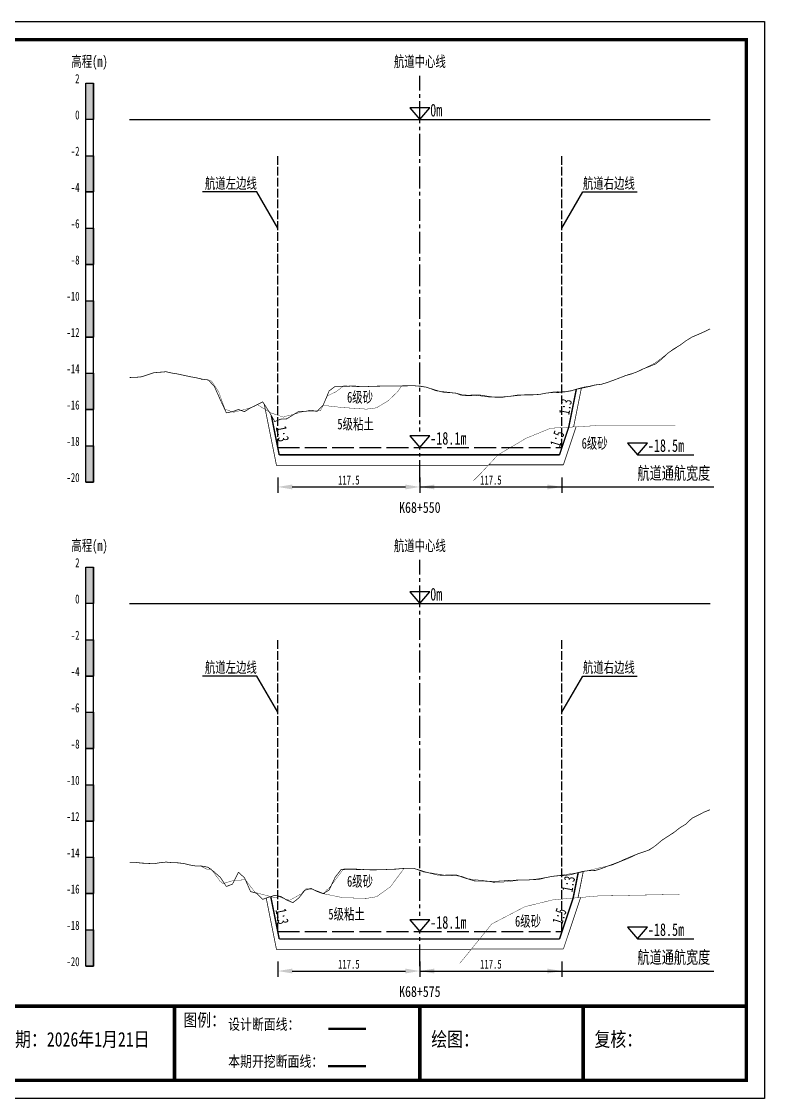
# Model space of a CAD drawing. Header units: millimetres. Extents: x 0 to 1680, y -8762 to 0.
# Drawn here: x 215.2 to 420, y -5197.5 to -4900.5 of the extents above; entities that cross this region are included whole.
import ezdxf
from ezdxf.enums import TextEntityAlignment as Align

# ---------------------------------------------------------------- set-up
doc = ezdxf.new("R2010")
doc.units = ezdxf.units.MM
for name, pattern in [('ACAD_ISO02W100', [15, 12, -3]), ('ACAD_ISO05W100', [33, 24, -3, 0, -3, 0, -3]), ('CENTER2', [1.125, 0.75, -0.125, 0.125, -0.125])]:
    doc.linetypes.add(name, pattern=pattern)
for name, color, linetype in [('0-桩号', 1, 'Continuous'), ('0-航道左右边线标注', 8, 'Continuous'), ('1-疏浚底高', 7, 'Continuous'), ('1-通航宽度', 7, 'Continuous'), ('1-通航底高', 7, 'Continuous'), ('202601', 5, 'Continuous'), ('DMX', 20, 'Continuous'), ('L1', 7, 'Continuous'), ('图幅外框线', 145, 'Continuous'), ('地质分层', 6, 'Continuous'), ('坡比', 1, 'Continuous'), ('尺寸标注', 1, 'Continuous'), ('开挖线', 4, 'Continuous'), ('标尺', 7, 'Continuous'), ('超挖线', 3, 'Continuous'), ('辅助框', 7, 'Continuous'), ('通航底面线', 7, 'ACAD_ISO02W100')]:
    doc.layers.add(name, color=color, linetype=linetype)
doc.styles.get("Standard").update_dxf_attribs({"font": 'arial.ttf'})
doc.styles.add('仿宋', font='仿宋_GB2312.ttf', dxfattribs={"width": 0.8})
doc.styles.add('仿宋GB2312', font='仿宋_GB2312.ttf', dxfattribs={"width": 0.7, "height": 2.5})
doc.styles.add('仿宋体', font='仿宋_GB2312.ttf', dxfattribs={"width": 0.8})
doc.dimstyles.new('2000', dxfattribs={"dimtxt": 3, "dimasz": 2.5, "dimexe": 1.25, "dimexo": 0.625, "dimtad": 1, "dimlfac": 2, "dimdsep": 46, "dimtxsty": 'Standard', "dimcen": 2.5, "dimadec": 0, "dimazin": 0, "dimtfac": 1, "dimtmove": 0, "dimatfit": 3, "dimfxl": 0, "dimarcsym": 0})

# ---------------------------------------------------------------- blocks, each defined once
blk = doc.blocks.new('标尺')
at = {"layer": '标尺', "linetype": 'Continuous'}
for points in [[(-2.116669999959413, 100), (0, 100), (0, 90), (-2.116669999959413, 90)], [(-2.116669999959413, 80), (0, 80), (0, 70), (-2.116669999959413, 70)], [(-2.116669999959413, 60), (0, 60), (0, 50), (-2.116669999959413, 50)], [(-2.116669999959413, 40), (0, 40), (0, 30), (-2.116669999959413, 30)], [(-2.116669999959413, 20), (0, 20), (0, 10), (-2.116669999959413, 10)], [(-2.116669999959413, 0), (0, 0), (0, -10), (-2.116669999959413, -10)]]:
    blk.add_hatch(color=256, dxfattribs=at).paths.add_polyline_path(points)
for p, q in [((-2.116669999959413, -10), (-2.116669999959413, 100)), ((0, -10), (0, 100)), ((-2.116669999959413, 80), (0, 80)), ((-2.116669999959413, 70), (0, 70)), ((-2.116669999959413, 60), (0, 60)), ((-2.116669999959413, 50), (0, 50)), ((-2.116669999959413, 40), (0, 40)), ((-2.116669999959413, 30), (0, 30)), ((-2.116669999959413, 20), (0, 20)), ((-2.116669999959413, 10), (0, 10)), ((-2.116669999959413, 0), (0, 0)), ((-2.116669999959413, -10), (0, -10))]:
    blk.add_line(p, q, dxfattribs=at)
at = {"layer": '标尺'}
for points in [[(-2.116669999959413, 100), (0, 100), (0, 90), (-2.116669999959413, 90)], [(-2.116669999959413, 100), (0, 100), (0, 90), (-2.116669999959413, 90)], [(-2.116669999959413, 80), (0, 80), (0, 70), (-2.116669999959413, 70)], [(-2.116669999959413, 80), (0, 80), (0, 70), (-2.116669999959413, 70)], [(-2.116669999959413, 60), (0, 60), (0, 50), (-2.116669999959413, 50)], [(-2.116669999959413, 60), (0, 60), (0, 50), (-2.116669999959413, 50)], [(-2.116669999959413, 40), (0, 40), (0, 30), (-2.116669999959413, 30)], [(-2.116669999959413, 40), (0, 40), (0, 30), (-2.116669999959413, 30)], [(-2.116669999959413, 20), (0, 20), (0, 10), (-2.116669999959413, 10)], [(-2.116669999959413, 20), (0, 20), (0, 10), (-2.116669999959413, 10)], [(-2.116669999959413, 0), (0, 0), (0, -10), (-2.116669999959413, -10)], [(-2.116669999959413, 0), (0, 0), (0, -10), (-2.116669999959413, -10)]]:
    blk.add_lwpolyline(points, close=True, dxfattribs=at)
at = {"layer": '标尺', "style": '仿宋GB2312', "width": 0.7}
blk.add_text('高程(m)', height=3, dxfattribs=at).set_placement((-1.058334999950603, 106.0000000009313), align=Align.MIDDLE_CENTER)
for s, p in [('2', (-3.816669999971054, 100)), ('0', (-3.816669999971054, 90)), ('-2', (-3.816669999971054, 80)), ('-4', (-3.816669999971054, 70)), ('-6', (-3.816669999971054, 60)), ('-8', (-3.816669999971054, 50)), ('-10', (-3.816669999971054, 40)), ('-12', (-3.816669999971054, 30)), ('-14', (-3.816669999971054, 20)), ('-16', (-3.816669999971054, 10)), ('-18', (-3.816669999971054, 0)), ('-20', (-3.816669999971054, -10))]:
    blk.add_text(s, height=2.5, dxfattribs=at).set_placement(p, align=Align.RIGHT)
blk = doc.blocks.new('*D207')
at = {"layer": 'Defpoints', "color": 0, "ltscale": 0.5}
for p in [(285.833333333811, -5018), (325, -5018), (325, -5028.85343910147)]:
    blk.add_point(p, dxfattribs=at)
at = {"layer": '尺寸标注', "color": 0, "lineweight": -2, "ltscale": 0.5}
for p, q in [((285.833333333811, -5026.25), (285.833333333811, -5030.45343910147)), ((325, -5026.25), (325, -5030.45343910147)), ((289.833333333811, -5028.85343910147), (321, -5028.85343910147))]:
    blk.add_line(p, q, dxfattribs=at)
at = {"layer": '尺寸标注', "color": 0, "ltscale": 0.5}
for points in [[(289.833333333811, -5028.186772434803), (289.833333333811, -5029.520105768137), (285.833333333811, -5028.85343910147)], [(321, -5028.186772434803), (321, -5029.520105768137), (325, -5028.85343910147)]]:
    blk.add_solid(points, dxfattribs=at)
at = {"layer": '尺寸标注', "color": 0, "ltscale": 0.5, "insert": (305.4166666669055, -5026.97843910147), "char_height": 2.5, "attachment_point": 5, "style": '仿宋GB2312'}
blk.add_mtext('117.5', dxfattribs=at)
blk = doc.blocks.new('*D208')
at = {"layer": 'Defpoints', "color": 0, "ltscale": 0.5}
for p in [(285.833333333811, -5151.5), (325, -5151.5), (325, -5162.35340888012)]:
    blk.add_point(p, dxfattribs=at)
at = {"layer": '尺寸标注', "color": 0, "lineweight": -2, "ltscale": 0.5}
for p, q in [((285.833333333811, -5159.75), (285.833333333811, -5163.95340888012)), ((325, -5159.75), (325, -5163.95340888012)), ((289.833333333811, -5162.35340888012), (321, -5162.35340888012))]:
    blk.add_line(p, q, dxfattribs=at)
at = {"layer": '尺寸标注', "color": 0, "ltscale": 0.5}
for points in [[(289.833333333811, -5161.686742213453), (289.833333333811, -5163.020075546787), (285.833333333811, -5162.35340888012)], [(321, -5161.686742213453), (321, -5163.020075546787), (325, -5162.35340888012)]]:
    blk.add_solid(points, dxfattribs=at)
at = {"layer": '尺寸标注', "color": 0, "ltscale": 0.5, "insert": (305.4166666669055, -5160.47840888012), "char_height": 2.5, "attachment_point": 5, "style": '仿宋GB2312'}
blk.add_mtext('117.5', dxfattribs=at)
blk = doc.blocks.new('*D148')
at = {"layer": 'Defpoints', "color": 0, "ltscale": 0.5}
for p in [(325, -5018), (364.166666667879, -5018), (364.166666667879, -5028.853385334158)]:
    blk.add_point(p, dxfattribs=at)
at = {"layer": '尺寸标注', "color": 0, "lineweight": -2, "ltscale": 0.5}
for p, q in [((325, -5026.25), (325, -5030.453385334158)), ((364.166666667879, -5026.25), (364.166666667879, -5030.453385334158)), ((329, -5028.853385334158), (360.166666667879, -5028.853385334158))]:
    blk.add_line(p, q, dxfattribs=at)
at = {"layer": '尺寸标注', "color": 0, "ltscale": 0.5}
for points in [[(329, -5028.186718667491), (329, -5029.520052000825), (325, -5028.853385334158)], [(360.166666667879, -5028.186718667491), (360.166666667879, -5029.520052000825), (364.166666667879, -5028.853385334158)]]:
    blk.add_solid(points, dxfattribs=at)
at = {"layer": '尺寸标注', "color": 0, "ltscale": 0.5, "insert": (344.5833333339395, -5026.978385334158), "char_height": 2.5, "attachment_point": 5, "style": '仿宋GB2312'}
blk.add_mtext('117.5', dxfattribs=at)
blk = doc.blocks.new('*D149')
at = {"layer": 'Defpoints', "color": 0, "ltscale": 0.5}
for p in [(325, -5151.5), (364.166666666189, -5151.5), (364.166666666189, -5162.353355101945)]:
    blk.add_point(p, dxfattribs=at)
at = {"layer": '尺寸标注', "color": 0, "lineweight": -2, "ltscale": 0.5}
for p, q in [((325, -5159.75), (325, -5163.953355101945)), ((364.166666666189, -5159.75), (364.166666666189, -5163.953355101945)), ((329, -5162.353355101945), (360.166666666189, -5162.353355101945))]:
    blk.add_line(p, q, dxfattribs=at)
at = {"layer": '尺寸标注', "color": 0, "ltscale": 0.5}
for points in [[(329, -5161.686688435278), (329, -5163.020021768612), (325, -5162.353355101945)], [(360.166666666189, -5161.686688435278), (360.166666666189, -5163.020021768612), (364.166666666189, -5162.353355101945)]]:
    blk.add_solid(points, dxfattribs=at)
at = {"layer": '尺寸标注', "color": 0, "ltscale": 0.5, "insert": (344.5833333330945, -5160.478355101945), "char_height": 2.5, "attachment_point": 5, "style": '仿宋GB2312'}
blk.add_mtext('117.5', dxfattribs=at)
blk = doc.blocks.new('通航底高')
at = {"layer": '1-通航底高'}
for p, q in [((-2.762494692986365, 3.232132659759372), (5.923793651163578e-06, 6.932765245437622e-06)), ((2.762506540631875, 3.232132659759372), (-2.762494692986365, 3.232132659759372)), ((5.923793651163578e-06, 6.932765245437622e-06), (2.762506540631875, 3.232132659759372))]:
    blk.add_line(p, q, dxfattribs=at)
at = {"layer": '1-通航底高', "style": '仿宋', "width": 0.7}
blk.add_attdef('通航底高', (2.856129719933961, 0.8203305718488991), '', height=3.5, dxfattribs=at)
blk = doc.blocks.new('疏浚底高')
at = {"layer": '1-疏浚底高'}
for p, q in [((-2.762500616780017, 3.232125726994127), (0, 0)), ((2.762500616838224, 3.232125726994127), (-2.762500616780017, 3.232125726994127)), ((0, 0), (2.762500616838224, 3.232125726994127)), ((-5.923793651163578e-06, -6.932765245437622e-06), (15.51466270413067, -6.932765245437622e-06))]:
    blk.add_line(p, q, dxfattribs=at)
at = {"layer": '1-疏浚底高', "style": '仿宋', "width": 0.7}
blk.add_attdef('疏浚底高', (2.856123796140309, 0.8203236390836537), '', height=3.5, dxfattribs=at)

msp = doc.modelspace()

# ---------------------------------------------------------------- linework, layer by layer
at = {"layer": '0-航道左右边线标注', "linetype": 'ACAD_ISO02W100', "ltscale": 0.2}
for points in [[(285.833333333811, -5018), (285.833333333811, -4937.5)], [(364.1666666678789, -5018), (364.1666666678789, -4937.5)], [(285.833333333811, -5151.5), (285.833333333811, -5071)], [(364.166666666189, -5151.5), (364.166666666189, -5071)]]:
    msp.add_lwpolyline(points, dxfattribs=at)
at = {"layer": '0-航道左右边线标注'}
for points in [[(285.833333333811, -4957.5), (280.0598306419438, -4947.499999999984), (265.0598306419438, -4947.49999999994)], [(364.166666667879, -4957.5), (369.9401693598044, -4947.500000000016), (384.9401693598044, -4947.50000000006)], [(285.833333333811, -5091), (280.0598306419438, -5080.999999999984), (265.0598306419438, -5080.99999999994)], [(364.166666666189, -5091), (369.9401693581144, -5081.000000000016), (384.9401693581144, -5081.00000000006)]]:
    msp.add_lwpolyline(points, dxfattribs=at)
at = {"layer": '1-通航宽度'}
for points in [[(325, -5028.85), (406, -5028.85)], [(325, -5162.35), (406, -5162.35)]]:
    msp.add_lwpolyline(points, dxfattribs=at)
at = {"layer": '202601', "color": 1, "linetype": 'Continuous', "const_width": 0.1}
for points in [[(264.5170000001984, -4998.899999999999), (264.7898888890874, -4999.25000190735), (265.9298888890875, -4999.25000190735), (267.5898888890874, -4999.650001525878), (269.5532222224205, -5002.649998664856), (271.2698888890874, -5007.399997711183), (273.6365555557545, -5008.24999809265), (275.7032222224204, -5007.749996185303), (278.0898888890874, -5007.100000381471), (279.3965555557544, -5006.649999618531), (280.1098888890874, -5006.100001335144), (283.3398888890874, -5008.050003051757), (283.5532222224205, -5008.299999237061), (287.3598888890874, -5009.600000381471), (287.5765555557545, -5009.549999237061), (288.2198888890874, -5009.300003051758), (290.0332222224204, -5008.900003433228), (292.7165555557544, -5008.100004196167), (293.4265555557544, -5008.050003051757), (293.7265555557544, -5008.00000190735), (296.4565555557544, -5007.899999618529), (297.6165555557544, -5007.849998474121), (299.5132222224204, -5003.749999999999), (301.9865555557544, -5002.55000114441), (304.0032222224204, -5000.949997901917), (307.7032222224204, -5001.19999885559), (308.8998888890874, -5001.19999885559), (310.8432222224204, -5001.100001335144), (314.4332222224205, -5001.100001335144), (314.6232222224205, -5001.050000190735), (315.0498888890874, -5001.050000190735), (319.1598888890874, -5000.949997901917), (321.0565555557544, -5001.050000190735), (323.2832222224205, -5000.900001525879), (325.0798888890874, -5000.999999046327), (326.8332222224204, -5001.300001144409), (329.1232222224205, -5002.249999046327), (329.9265555557544, -5002.449998855591), (330.9865555557544, -5002.5), (333.5765555557545, -5002.800002098084), (335.0332222224205, -5003.049998283387), (336.5998888890874, -5003.699998855591), (338.4632222224204, -5003.749999999999), (338.9132222224205, -5003.749999999999), (339.7265555557544, -5003.749999999999), (341.0998888890874, -5003.649997711183), (342.2632222224204, -5003.850002288817), (344.3065555557544, -5004.099998474121), (346.2665555557545, -5004.149999618529), (347.9098888890874, -5004.149999618529), (351.5132222224204, -5003.550000190734), (352.1232222224205, -5003.449997901917), (352.4265555557544, -5003.449997901917), (354.7198888890874, -5003.550000190734), (357.3132222224204, -5003.449997901917), (358.8065555557544, -5003.200001716613), (360.7865555557544, -5002.800002098084), (362.1332222224204, -5002.600002288817), (364.0498888890875, -5002.55000114441), (365.4498888890874, -5002.5), (367.9932222224205, -5001.99999809265), (368.9698888890874, -5001.799998283386), (372.2232222224204, -5001.100001335144), (373.2632222224204, -5000.799999237061), (374.4165555557544, -5000.650000572205), (376.0765555557545, -5000.199999809264), (377.8632222224205, -4999.650001525878), (379.1265555557544, -4999.149999618529), (379.9665555557544, -4998.850002288817), (382.5698888890875, -4997.800002098084), (384.3698888890875, -4997.350001335144), (386.0032222224204, -4996.649999618529), (388.6565555557544, -4995.250000953673), (389.7298888890874, -4994.749999046327), (392.7598888890874, -4992.44999885559), (393.3432222224204, -4991.99999809265), (395.8132222224204, -4990.399999618529), (395.8365555557544, -4990.399999618529)], [(264.6170000001985, -5133.249999999069), (264.7532222224204, -5133.44999885466), (264.9498888890874, -5133.600002287886), (266.2498888890875, -5134.249998091719), (267.4365555557545, -5134.200001715682), (269.9065555557544, -5137.550002097151), (270.7698888890874, -5138.249999045394), (273.6832222224205, -5137.350002287886), (276.9065555557544, -5137.19999885466), (276.9232222224205, -5137.19999885466), (277.5632222224204, -5138.049999236129), (279.5932222224204, -5140.699997900985), (279.6432222224204, -5140.699997900985), (279.8065555557545, -5140.749999045394), (285.3065555557545, -5142.199998854659), (286.1398888890874, -5141.799999236129), (287.9665555557544, -5142.549997328781), (289.0798888890874, -5142.850004195236), (292.2765555557544, -5141.100002287886), (293.5898888890874, -5139.649997710249), (295.4698888890874, -5139.800001143479), (298.6932222224204, -5141.050001143479), (299.1965555557545, -5140.050002097152), (299.9198888890874, -5139.600001334213), (303.7632222224204, -5134.449997900985), (306.5632222224204, -5134.449997900985), (306.9432222224204, -5134.449997900985), (307.1798888890874, -5134.449997900985), (310.1332222224204, -5134.350000380537), (311.4765555557544, -5134.400001524948), (314.4498888890874, -5134.400001524948), (314.8965555557544, -5134.400001524948), (315.0565555557545, -5134.400001524948), (315.6465555557544, -5134.400001524948), (319.8098888890875, -5134.150000571272), (321.5098888890874, -5134.049998282455), (323.1898888890875, -5134.000001906416), (325.3432222224204, -5134.800001143478), (325.7965555557544, -5135.000000952741), (326.1932222224204, -5135.09999847319), (328.4432222224204, -5135.349999426862), (332.3098888890875, -5135.999999999069), (333.0765555557545, -5136.050001143479), (333.7532222224204, -5136.050001143479), (336.4465555557545, -5136.199999808334), (338.3098888890875, -5136.900001524948), (341.0098888890874, -5137.24999999907), (342.3032222224205, -5137.350002287886), (344.7898888890875, -5137.799998282455), (345.2265555557544, -5137.900000571272), (347.7565555557544, -5137.849999426863), (350.1198888890875, -5137.59999847319), (352.3898888890874, -5137.300001143479), (353.7098888890874, -5137.24999999907), (355.9732222224204, -5137.19999885466), (357.1765555557544, -5137.14999771025), (358.2298888890874, -5137.050000189804), (360.1665555557544, -5136.500001906418), (361.9765555557544, -5136.149998663925), (364.0832222224204, -5135.89999771025), (367.6298888890875, -5135.349999426862), (368.8798888890875, -5135.250001906417), (369.3532222224205, -5135.149999617598), (371.1698888890875, -5134.699998854658), (372.3265555557545, -5134.449997900985), (372.6465555557544, -5134.350000380537), (374.9165555557544, -5133.800002097151), (377.6398888890874, -5133.249999045395), (378.2165555557544, -5133.049999236129), (381.9698888890874, -5131.500001906417), (382.2498888890875, -5131.450000762006), (382.6432222224204, -5131.250000952741), (385.2598888890874, -5129.949999808334), (387.9698888890874, -5129.000001906417), (389.4465555557545, -5128.150001524948), (392.0498888890875, -5125.999999999069), (393.1832222224205, -5125.299998282455), (395.8332222224204, -5123.550001143479)]]:
    msp.add_lwpolyline(points, dxfattribs=at)
at = {"layer": 'DMX', "color": 7, "linetype": 'Continuous', "const_width": 0.2}
for points in [[(244.9999999999997, -4998.669999999925), (244.9999999999997, -4998.669999999925), (246.6666666666861, -4998.625), (248.3333333333139, -4998.470000000205), (250, -4997.919999999925), (251.6666666666861, -4997.350000000093), (253.3333333333139, -4997.220000000205), (255, -4997.080000000075), (256.6666666666861, -4997.455000000075), (258.3333333333139, -4997.709999999963), (260, -4998.084999999963), (261.6666666666861, -4998.444999999832), (263.3333333333139, -4998.73499999987), (265, -4999.129999999888), (266.6666666666861, -4999.339999999851), (268.3333333333139, -5001.084999999963), (270, -5004.825000000186), (271.6666666666861, -5008.410000000149), (273.3333333333139, -5008.089999999851), (275, -5007.5), (276.6666666666861, -5008.080000000075), (278.3333333333139, -5007.035000000149), (280, -5006.254999999888), (281.6666666666861, -5005.384999999776), (283.3333333333139, -5007.899999999907), (285, -5010.814999999944), (286.6666666666861, -5010.160000000149), (288.3333333333139, -5010.060000000056), (290, -5009.020000000019), (291.6666666666861, -5008), (293.3333333333139, -5008.024999999907), (295, -5007.714999999851), (296.6666666666861, -5008.024999999907), (298.3333333333139, -5006.345000000205), (300, -5002.365000000224), (301.6666666666861, -5001.10999999987), (303.3333333333139, -5001.134999999776), (305, -5001.089999999851), (306.6666666666861, -5001), (308.3333333333139, -5001.160000000149), (310, -5001.214999999851), (311.6666666666861, -5001.089999999851), (313.3333333333139, -5001.064999999944), (315, -5001.029999999795), (316.6666666666861, -5001), (318.3333333333139, -5001), (320, -5000.98499999987), (321.6666666666861, -5000.895000000019), (323.3333333333139, -5000.924999999814), (325, -5001.080000000075), (326.6666666666861, -5001.319999999832), (328.3333333333139, -5001.839999999851), (330, -5002.35999999987), (331.6666666666861, -5002.754999999888), (333.3333333333139, -5002.830000000075), (335, -5003.004999999888), (336.6666666666861, -5003.475000000093), (338.3333333333139, -5003.584999999963), (340, -5003.5), (341.6666666666861, -5003.535000000149), (343.3333333333139, -5003.799999999814), (345, -5004.044999999925), (346.6666666666861, -5004.075000000186), (348.3333333333139, -5004), (350, -5003.834999999963), (351.6666666666861, -5003.645000000019), (353.3333333333139, -5003.495000000112), (355, -5003.365000000224), (356.6666666666861, -5003.419999999925), (358.3333333333139, -5003.274999999907), (360, -5002.939999999944), (361.6666666666861, -5002.794999999925), (363.3333333333139, -5002.799999999814), (365, -5002.634999999776), (366.6666666666861, -5002.35999999987), (368.3333333333139, -5001.845000000205), (370, -5001.39000000013), (371.6666666666861, -5001.120000000112), (373.3333333333139, -5000.725000000093), (375, -5000.555000000168), (376.6666666666861, -5000.044999999925), (378.3333333333139, -4999.444999999832), (380, -4998.810000000056), (381.6666666666861, -4998.160000000149), (383.3333333333139, -4997.685000000056), (385, -4997.055000000168), (386.6666666666861, -4996.25), (388.3333333333139, -4995.604999999981), (390, -4994.915000000037), (391.6666666666861, -4993.575000000186), (393.3333333333139, -4991.995000000112), (395, -4990.790000000037), (396.6666666666861, -4989.794999999925), (398.3333333333139, -4988.564999999944), (400, -4987.540000000037), (401.6666666666861, -4986.825000000186), (403.3333333333139, -4986.080000000075), (405, -4985.25)], [(244.9999999999997, -5132.399999999907), (244.9999999999997, -5132.399999999907), (246.6666666666861, -5132.410000000149), (248.3333333333139, -5132.589999999851), (250, -5132.680000000168), (251.6666666666861, -5132.754999999888), (253.3333333333139, -5132.490000000224), (255, -5132.310000000056), (256.6666666666861, -5132.459999999963), (258.3333333333139, -5132.51500000013), (260, -5132.729999999981), (261.6666666666861, -5133.129999999888), (263.3333333333139, -5133.399999999907), (265, -5133.430000000168), (266.6666666666861, -5133.754999999888), (268.3333333333139, -5135.055000000168), (270, -5136.524999999907), (271.6666666666861, -5139.040000000037), (273.3333333333139, -5138.395000000019), (275, -5135.14000000013), (276.6666666666861, -5136.634999999776), (278.3333333333139, -5140.439999999944), (280, -5140.915000000037), (281.6666666666861, -5142.575000000186), (283.3333333333139, -5142.004999999888), (285, -5141.495000000112), (286.6666666666861, -5141.790000000037), (288.3333333333139, -5142.799999999814), (290, -5143.5), (291.6666666666861, -5142.180000000168), (293.3333333333139, -5140.064999999944), (295, -5139.564999999944), (296.6666666666861, -5140.419999999925), (298.3333333333139, -5141.009999999776), (300, -5140), (301.6666666666861, -5136.475000000093), (303.3333333333139, -5134.314999999944), (305, -5134.205000000075), (306.6666666666861, -5134.220000000205), (308.3333333333139, -5134.305000000168), (310, -5134.384999999776), (311.6666666666861, -5134.464999999851), (313.3333333333139, -5134.435000000056), (315, -5134.395000000019), (316.6666666666861, -5134.314999999944), (318.3333333333139, -5134.259999999776), (320, -5134.100000000093), (321.6666666666861, -5134.01500000013), (323.3333333333139, -5134.055000000168), (325, -5134.555000000168), (326.6666666666861, -5135.080000000075), (328.3333333333139, -5135.475000000093), (330, -5135.895000000019), (331.6666666666861, -5135.939999999944), (333.3333333333139, -5135.870000000112), (335, -5135.834999999963), (336.6666666666861, -5136.430000000168), (338.3333333333139, -5136.979999999981), (340, -5137.479999999981), (341.6666666666861, -5137.535000000149), (343.3333333333139, -5137.569999999832), (345, -5137.64000000013), (346.6666666666861, -5137.584999999963), (348.3333333333139, -5137.479999999981), (350, -5137.354999999981), (351.6666666666861, -5137.299999999814), (353.3333333333139, -5137.254999999888), (355, -5137.220000000205), (356.6666666666861, -5137.095000000205), (358.3333333333139, -5136.85999999987), (360, -5136.540000000037), (361.6666666666861, -5136.229999999981), (363.3333333333139, -5136.055000000168), (365, -5135.990000000224), (366.6666666666861, -5135.770000000019), (368.3333333333139, -5135.294999999925), (370, -5134.875), (371.6666666666861, -5134.654999999795), (373.3333333333139, -5134.634999999776), (375, -5134.125), (376.6666666666861, -5133.470000000205), (378.3333333333139, -5132.865000000224), (380, -5132.225000000093), (381.6666666666861, -5131.455000000075), (383.3333333333139, -5130.76500000013), (385, -5130.075000000186), (386.6666666666861, -5129.520000000019), (388.3333333333139, -5128.919999999925), (390, -5127.76500000013), (391.6666666666861, -5126.330000000075), (393.3333333333139, -5125.240000000224), (395, -5124.180000000168), (396.6666666666861, -5122.870000000112), (398.3333333333139, -5121.830000000075), (400, -5120.25), (401.6666666666861, -5119.404999999795), (403.3333333333139, -5118.540000000037), (405, -5117.870000000112)]]:
    msp.add_lwpolyline(points, dxfattribs=at)
at = {"layer": 'L1', "linetype": 'CENTER2', "ltscale": 8}
for p, q in [((324.9999999999994, -5027.5), (324.9999999999994, -4915.5)), ((324.9999999999994, -5160.999999999069), (324.9999999999994, -5048.999999999069))]:
    msp.add_line(p, q, dxfattribs=at)
at = {"layer": 'L1'}
for p, q in [((322.2374993832194, -4924.267874272773), (324.9999999999994, -4927.499999999767)), ((327.7625006168377, -4924.267874272773), (322.2374993832194, -4924.267874272773)), ((324.9999999999994, -4927.499999999767), (327.7625006168377, -4924.267874272773)), ((244.9999999999994, -4927.499999999767), (404.9999999999994, -4927.500000000233)), ((322.2374993832194, -5057.767874271842), (324.9999999999994, -5060.999999998836)), ((327.7625006168377, -5057.767874271842), (322.2374993832194, -5057.767874271842)), ((324.9999999999994, -5060.999999998836), (327.7625006168377, -5057.767874271842)), ((244.9999999999994, -5060.999999998836), (404.9999999999994, -5060.999999999302))]:
    msp.add_line(p, q, dxfattribs=at)
at = {"layer": '地质分层', "linetype": 'ACAD_ISO05W100', "ltscale": 0.2, "const_width": 0.1, "flags": 128}
for points in [[(298.3333333333139, -5006.345000000205), (303.6486288141459, -5006.953880534507), (310.3095811009989, -5007.395476306323), (313.0092710657045, -5007.034467433579), (316.1487308796495, -5005.189305341803), (318.8046417115256, -5002.660544042476), (320, -5000.98499999987)], [(339.6416176713568, -5027.23560208365), (341.4881410142407, -5025.444405468181), (346.5473624626175, -5020), (354.3491005301476, -5015.401610591449), (361.0321805030107, -5012.661656040698), (374.1664774639648, -5011.915742470417), (395.4579812269658, -5011.869681347162)], [(298.3333333333139, -5141.009999999776), (303.7857546452433, -5142.132356590591), (310.3095811009989, -5142.316357110627), (313.0670082578436, -5141.865586168133), (316.8560114819556, -5139.145083626732), (320.6463771371637, -5134.067034766078)], [(336.0251661014782, -5160.194066211404), (337.0495943799615, -5158.988912684843), (344.8224638523534, -5149.37684088666), (353.9521573353559, -5144.613877295516), (361.6889410624281, -5142.727032325231), (374.1664774639648, -5141.648613586091), (396.5549878748134, -5141.204217827879)]]:
    msp.add_lwpolyline(points, dxfattribs=at)
at = {"layer": '开挖线', "linetype": 'Continuous', "const_width": 0.4, "flags": 128}
for points in [[(366.0409324689871, -5012.377202592394), (368.1351236276206, -5001.906246799225)], [(286.2333333328774, -5019.999999996626), (284.0715677230711, -5009.191171947594)], [(363.5000000009617, -5019.999999996626), (366.0409324689871, -5012.377202592394)], [(286.2333333328774, -5019.999999996626), (363.5000000009617, -5019.999999996626)], [(367.2512367755693, -5142.246289674065), (368.6578503689921, -5135.21322170695)], [(286.2333333333744, -5153.499999996626), (283.8996733264619, -5141.831699962063)], [(363.5000000014588, -5153.499999996626), (367.2512367755692, -5142.246289674065)], [(286.2333333333744, -5153.499999996626), (363.5000000014588, -5153.499999996626)]]:
    msp.add_lwpolyline(points, dxfattribs=at)
at = {"layer": '超挖线', "linetype": 'ACAD_ISO02W100', "ltscale": 0.5, "const_width": 0.2, "flags": 128}
for points in [[(367.3895841002093, -5012.300610936495), (369.5469708985391, -5001.513676944848)], [(285.5000000328349, -5022.999999996626), (282.1111429869228, -5006.055714767064)], [(364.5833451818164, -5022.749999996626), (368.0795359520564, -5012.261427685906)], [(285.5000000328349, -5022.999999996626), (343.7596082410108, -5022.999999996626)], [(364.5833451818164, -5022.749999996626), (343.9919210930726, -5022.749999996626)], [(368.6080231647476, -5142.129024228386), (370.0604231824429, -5134.86702413991)], [(285.500000033332, -5156.499999996626), (282.6478847192146, -5142.239423426038)], [(364.5833451823135, -5156.249999996626), (369.3105774165561, -5142.068303293898)], [(285.500000033332, -5156.499999996626), (339.0622711326829, -5156.499999996626)], [(364.5833451823135, -5156.249999996626), (339.2644353912214, -5156.249999996626)]]:
    msp.add_lwpolyline(points, dxfattribs=at)
at = {"layer": '辅助框', "color": 24, "const_width": 1}
for points in [[(25.00000000039739, -5172.081966023392), (415.0000000003974, -5172.081966023392)], [(257.3787765662821, -5172.081966023392), (257.3787765662821, -5192.5)], [(325.0000000003974, -5172.081966023392), (325.0000000003974, -5192.5)], [(370.0000000003974, -5172.081966023392), (370.0000000003974, -5172.081966023392), (370.0000000003974, -5192.5)]]:
    msp.add_lwpolyline(points, dxfattribs=at)
at = {"layer": '辅助框', "color": 7, "lineweight": 50}
msp.add_lwpolyline([(299.7886391461794, -5178.280435456122), (310.1471387559606, -5178.280435456122)], dxfattribs=at)
at = {"layer": '辅助框', "color": 1, "lineweight": 50}
msp.add_lwpolyline([(299.7167638427646, -5188.606961125781), (310.0752634525458, -5188.606961125781)], dxfattribs=at)

# ---------------------------------------------------------------- block references
at = {"layer": '1-疏浚底高'}
for p in [(385, -5020), (385, -5153.5)]:
    msp.add_blockref('疏浚底高', p, dxfattribs=at).add_auto_attribs({'疏浚底高': '-18.5m'})
at = {"layer": '标尺'}
for p in [(234.9999999999994, -5017.5), (234.9999999999994, -5150.999999999069)]:
    msp.add_blockref('标尺', p, dxfattribs=at)

# ---------------------------------------------------------------- texts
at = {"layer": '0-航道左右边线标注', "style": '仿宋', "width": 0.7}
for p in [(280.0598306419438, -4947.499999999984), (280.0598306419438, -5080.999999999984)]:
    msp.add_text('航道左边线', height=3, dxfattribs=at).set_placement(p, align=Align.BOTTOM_RIGHT)
for p in [(369.9401693598044, -4947.500000000016), (369.9401693581144, -5081.000000000016)]:
    msp.add_text('航道右边线', height=3, dxfattribs=at).set_placement(p, align=Align.BOTTOM_LEFT)
at = {"layer": '1-通航宽度', "style": '仿宋', "width": 0.7}
for p in [(385, -5027.85), (385, -5161.35)]:
    msp.add_text('航道通航宽度', height=3.5, dxfattribs=at).set_placement(p, align=Align.BOTTOM_LEFT)
at = {"layer": 'L1', "style": '仿宋', "width": 0.7}
for p in [(324.9999999999994, -4911.52892156085), (324.9999999999994, -5045.028921559919)]:
    msp.add_text('航道中心线', height=3, dxfattribs=at).set_placement(p, align=Align.MIDDLE_CENTER)
for p in [(327.8561237953248, -4926.679669429315), (327.8561237953248, -5060.179669428384)]:
    msp.add_text('0m ', height=3.5, dxfattribs=at).set_placement(p)
at = {"layer": '地质分层', "linetype": 'Continuous', "style": '仿宋GB2312', "width": 0.7}
for s, p in [('6级砂', (308.5075797542905, -5004.087465864428)), ('5级粘土', (307.2840894491766, -5011.487815365856)), ('6级砂', (373.1881692078333, -5016.794004405712)), ('6级砂', (308.5075797547876, -5137.587465864428)), ('5级粘土', (304.7965144169195, -5146.641987736344)), ('6级砂', (354.8239269230326, -5148.603767022643))]:
    msp.add_text(s, height=3, dxfattribs=at).set_placement(p, align=Align.MIDDLE_CENTER)
at = {"layer": '坡比', "style": '仿宋体', "width": 0.7}
for s, rotation, p in [('1:3', 79, (365.1268703673352, -5006.749474073467)), ('1:3', 281, (287.1136145567206, -5014.203367088656)), ('1:5', 72, (362.8730984037249, -5015.556149467921)), ('1:3', 79, (365.9933835624472, -5138.33751671249)), ('1:3', 281, (287.0276645571985, -5147.27361708856)), ('1:5', 72, (363.4782484041611, -5147.240699468067))]:
    msp.add_text(s, height=3, rotation=rotation, dxfattribs=at).set_placement(p, align=Align.MIDDLE)
at = {"layer": '辅助框', "insert": (259.8269339597709, -5174.131954133956), "char_height": 3.5, "width": 20.65205776894732, "attachment_point": 1, "style": '仿宋'}
msp.add_mtext('{\\C3;图例：}', dxfattribs=at)
at = {"layer": '辅助框', "color": 7, "lineweight": 50, "insert": (272.1653762107811, -5175.551345709999), "char_height": 3, "width": 26.24716962347821, "attachment_point": 1, "style": '仿宋'}
msp.add_mtext('设计断面线：', dxfattribs=at)
at = {"layer": '辅助框', "lineweight": 0, "char_height": 4, "width": 115.8863471220259, "attachment_point": 1}
for s, insert in [('{\\fKaiTi|b0|i0|c134|p49;\\W0.8;测量日期：2026年1月21日}', (200.328427526763, -5179.182042507085)), ('{\\fKaiTi|b0|i0|c134|p49;\\W0.8;绘图：}', (328.155093369867, -5179.182042507085)), ('{\\fKaiTi|b0|i0|c134|p49;\\W0.8;复核：}', (373.155093369867, -5179.182042507085))]:
    msp.add_mtext(s, dxfattribs=dict(at, insert=insert))
at = {"layer": '辅助框', "color": 1, "insert": (272.1653762107811, -5185.760362698303), "char_height": 3, "width": 26.24716962347821, "attachment_point": 1, "style": '仿宋'}
msp.add_mtext('本期开挖断面线：', dxfattribs=at)

# ---------------------------------------------------------------- wipeouts: each hides what was drawn before it
for points in [[(319.1678378378375, -5036.105927026794), (319.1678378378375, -5032.95187297274), (330.767297297297, -5032.95187297274), (330.767297297297, -5036.105927026794)], [(319.1678378378375, -5169.605927025863), (319.1678378378375, -5166.451872971808), (330.767297297297, -5166.451872971808), (330.767297297297, -5169.605927025863)]]:
    msp.add_wipeout(points).dxf.layer = '0-桩号'

# ---------------------------------------------------------------- next in the draw order: texts
at = {"layer": '0-桩号', "style": '仿宋', "width": 0.8}
for s, p in [('K68+550', (325, -5034.5289)), ('K68+575', (325, -5168.0289))]:
    msp.add_text(s, height=3, dxfattribs=at).set_placement(p, align=Align.MIDDLE)

# ---------------------------------------------------------------- next in the draw order: wipeouts: each hides what was drawn before it
for points in [[(338.3219318258412, -5018.000006932765), (322.1304279924803, -5018.000006932765), (322.1304279924803, -5013.6510166430635), (338.3219318258412, -5013.6510166430635)], [(338.3219377496349, -5151.5), (322.130433916274, -5151.5), (322.130433916274, -5147.151009710298), (338.3219377496349, -5147.151009710298)]]:
    msp.add_wipeout(points).dxf.layer = '1-通航底高'

# ---------------------------------------------------------------- next in the draw order: linework, layer by layer
at = {"layer": '图幅外框线'}
msp.add_lwpolyline([(3.973923412559088e-10, -4900.5), (420.0000000003974, -4900.5), (420.0000000003974, -5197.5), (3.973923412559088e-10, -5197.5)], close=True, dxfattribs=at)
at = {"layer": '辅助框', "color": 24, "const_width": 1}
msp.add_lwpolyline([(415.0000000003974, -5192.5), (415.0000000003974, -4905.5), (25.00000000039739, -4905.5), (25.00000000039739, -5192.5)], close=True, dxfattribs=at)
at = {"layer": '通航底面线', "ltscale": 0.5}
for points in [[(285.8333333333139, -5018), (325, -5018), (364.1666666666861, -5018)], [(285.8333333333139, -5151.5), (325, -5151.5), (364.1666666666861, -5151.5)]]:
    msp.add_lwpolyline(points, dxfattribs=at)

# ---------------------------------------------------------------- next in the draw order: block references
at = {"layer": '1-通航底高'}
for p in [(325, -5018), (325, -5151.5)]:
    msp.add_blockref('通航底高', p, dxfattribs=at).add_auto_attribs({'通航底高': '-18.1m'})

# ---------------------------------------------------------------- next in the draw order: dimensions: what is measured, and where the dimension line sits
at = {"layer": '尺寸标注', "ltscale": 0.5}
for p1, p2, distance, picture, middle in [((285.833333333811, -5018), (325, -5018), -10.85343910147003, '*D207', (305.4166666669055, -5026.97843910147)), ((325, -5018), (364.166666667879, -5018), -10.853385334157792, '*D148', (344.5833333339395, -5026.978385334158)), ((285.833333333811, -5151.5), (325, -5151.5), -10.853408880119787, '*D208', (305.4166666669055, -5160.47840888012)), ((325, -5151.5), (364.166666666189, -5151.5), -10.853355101945453, '*D149', (344.5833333330945, -5160.478355101945))]:
    dim = msp.add_aligned_dim(p1=p1, p2=p2, distance=distance, dimstyle='2000', override={"dimtxt": 3.5, "dimasz": 4, "dimexe": 1.6, "dimexo": 8.25, "dimlfac": 3, "dimtxsty": '仿宋GB2312'}, dxfattribs=at)
    dim.commit()
    dim.dimension.update_dxf_attribs({"geometry": picture, "text_midpoint": middle})

doc.saveas('drawing.dxf')
